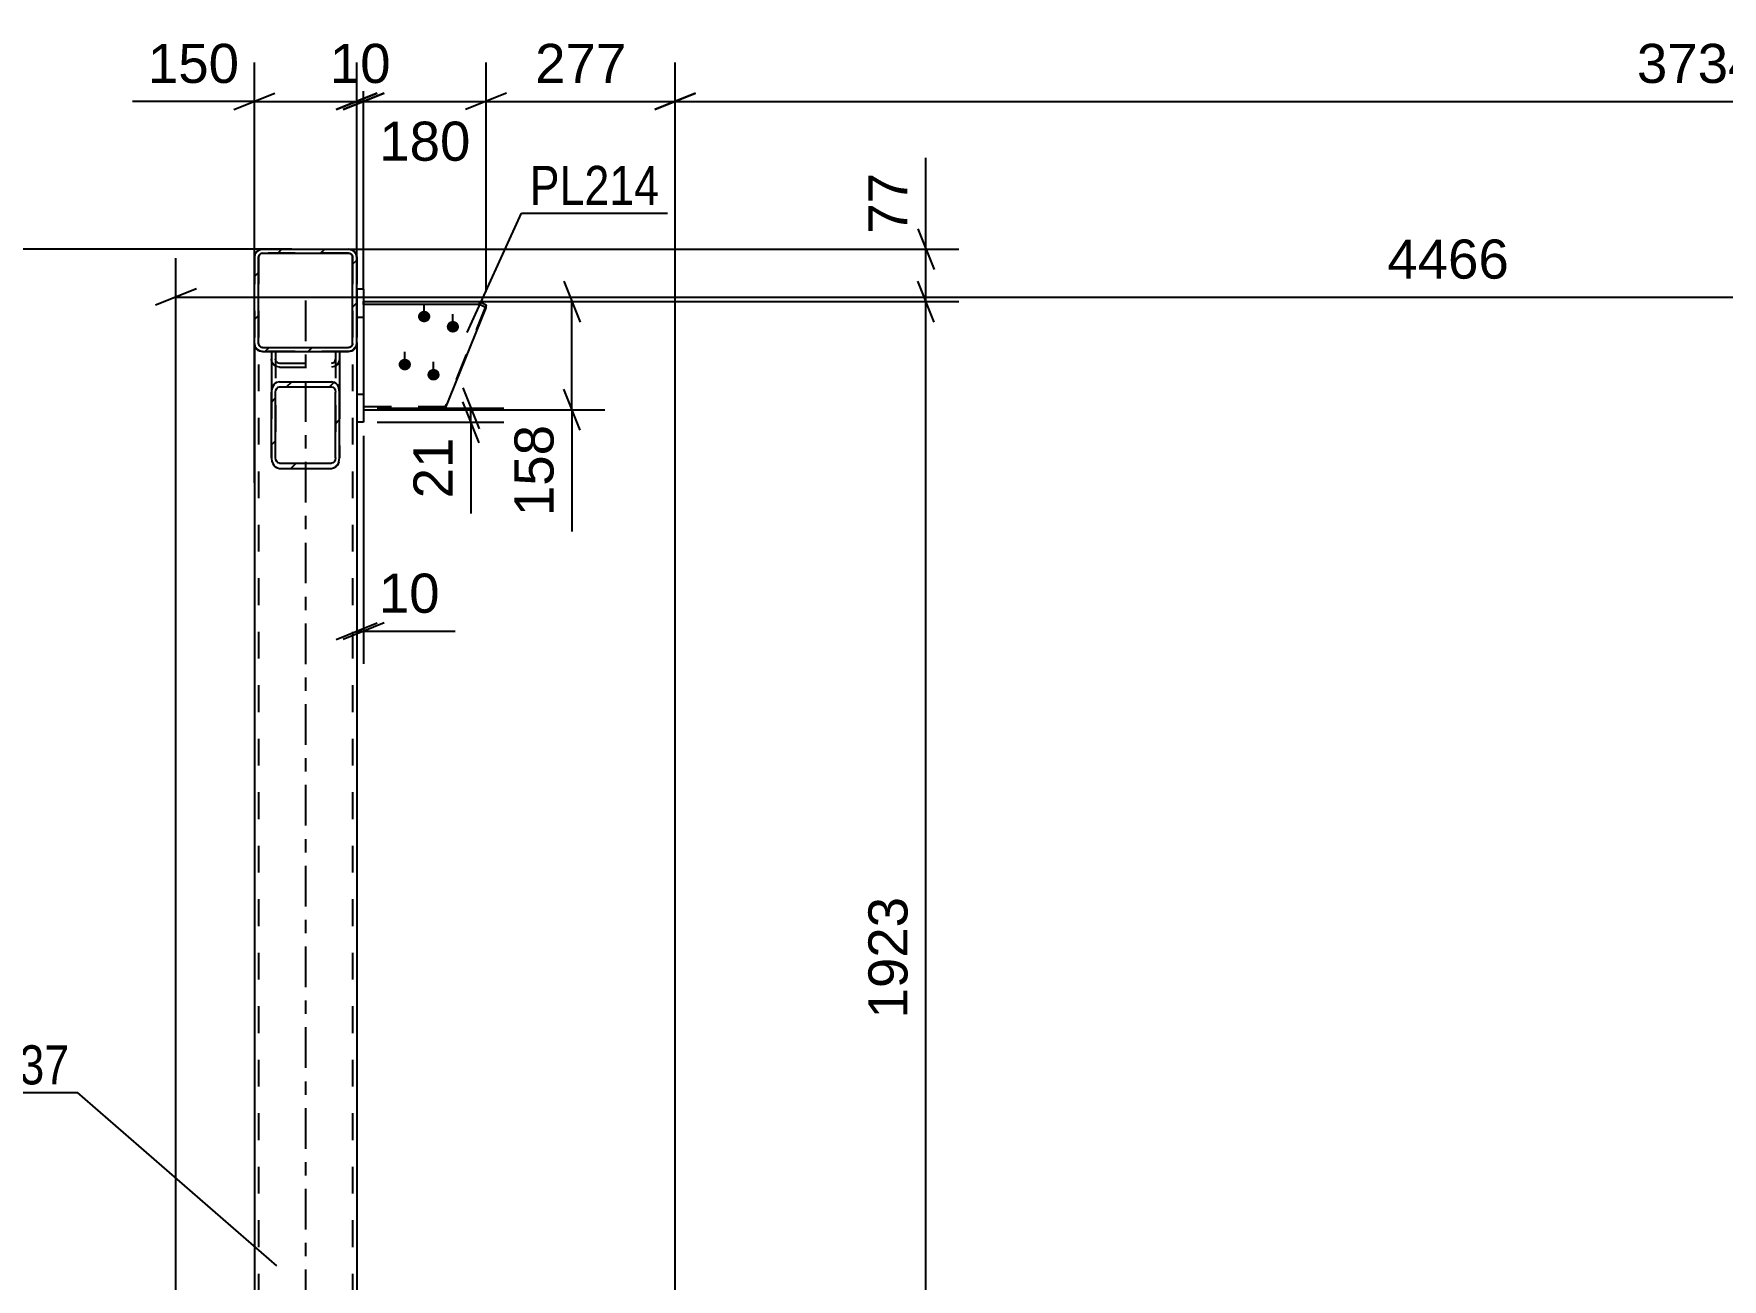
# Model space of a CAD drawing. Header units: millimetres. Extents: x 0 to 1189, y 0 to 841.
# Drawn here: x 139.9 to 263.6, y 157.9 to 249.1 of the extents above; entities that cross this region are included whole.
import ezdxf

# ---------------------------------------------------------------- set-up
doc = ezdxf.new("R2010")
doc.units = ezdxf.units.MM
doc.linetypes.add('DXK_LINE_DOT2', pattern=[3.9198, 1.9599, -1.9599])
doc.linetypes.add('DXK_LINE_DOT3', pattern=[5.9187, 2.979, -0.9799, 0.9799, -0.9799])
doc.styles.add('Arial', font='arial.ttf', dxfattribs={"height": 0.2})
doc.styles.add('Arial Narrow', font='ARIALN.TTF', dxfattribs={"height": 0.2})

# ---------------------------------------------------------------- blocks, each defined once
blk = doc.blocks.new('Part-348435271-4168 - 4157')
at = {"color": 7, "linetype": 'DXK_LINE_DOT2'}
for p, q in [((156.11, 232.97), (156.07, 232.74)), ((156.07, 232.74), (156.07, 226.44)), ((156.24, 233.17), (156.11, 232.97)), ((156.44, 233.3), (156.24, 233.17)), ((156.37, 232.74), (156.39, 232.86)), ((156.37, 232.74), (156.37, 133.34)), ((156.39, 232.86), (156.46, 232.95)), ((156.67, 233.34), (156.44, 233.3)), ((156.46, 232.95), (156.55, 233.02)), ((156.55, 233.02), (156.67, 233.04)), ((156.67, 233.34), (162.97, 233.34)), ((156.67, 233.04), (162.97, 233.04)), ((163.2, 233.3), (162.97, 233.34)), ((162.97, 233.04), (163.08, 233.02)), ((163.08, 233.02), (163.18, 232.95)), ((163.18, 232.95), (163.25, 232.86)), ((163.39, 233.17), (163.2, 233.3)), ((163.25, 232.86), (163.27, 232.74)), ((163.27, 232.74), (163.27, 133.34)), ((163.52, 232.97), (163.39, 233.17)), ((163.57, 232.74), (163.52, 232.97)), ((163.57, 232.74), (163.57, 226.44)), ((156.07, 226.44), (156.11, 226.21)), ((156.39, 226.33), (156.37, 226.44)), ((163.27, 226.44), (163.25, 226.33)), ((163.52, 226.21), (163.57, 226.44)), ((156.11, 226.21), (156.24, 226.02)), ((156.24, 226.02), (156.44, 225.89)), ((156.46, 226.23), (156.39, 226.33)), ((156.44, 225.89), (156.67, 225.84)), ((156.55, 226.16), (156.46, 226.23)), ((156.67, 226.14), (156.55, 226.16)), ((156.67, 226.14), (162.97, 226.14)), ((162.97, 225.84), (156.67, 225.84)), ((163.08, 226.16), (162.97, 226.14)), ((162.97, 225.84), (163.2, 225.89)), ((163.18, 226.23), (163.08, 226.16)), ((163.25, 226.33), (163.18, 226.23)), ((163.2, 225.89), (163.39, 226.02)), ((163.39, 226.02), (163.52, 226.21)), ((156.07, 133.34), (163.57, 133.34))]:
    blk.add_line(p, q, dxfattribs=at)
at = {"color": 7, "linetype": 'DXK_LINE_DOT3'}
blk.add_line((159.82, 229.59), (159.82, 133.34), dxfattribs=at)
at = {"color": 2, "linetype": 'Continuous'}
for p, q in [((156.07, 226.44), (156.07, 133.34)), ((163.57, 226.44), (163.57, 133.34))]:
    blk.add_line(p, q, dxfattribs=at)
blk = doc.blocks.new('Part-348435271-4274 - 4157')
at = {"color": 2, "linetype": 'Continuous'}
for p, q in [((164.07, 230.42), (163.57, 230.42)), ((164.07, 230.42), (164.07, 220.66)), ((163.57, 228.37), (164.07, 228.37)), ((164.07, 220.66), (163.57, 220.66))]:
    blk.add_line(p, q, dxfattribs=at)
at = {"color": 7, "linetype": 'DXK_LINE_DOT2'}
for p, q in [((163.57, 230.42), (163.57, 220.66)), ((163.57, 222.71), (164.07, 222.71))]:
    blk.add_line(p, q, dxfattribs=at)
blk = doc.blocks.new('Part-348435271-4275 - 4157')
at = {"linetype": 'Continuous'}
h = blk.add_hatch(dxfattribs=at)
h.set_pattern_fill('', scale=0.7, style=0, pattern_type=0)
h.set_pattern_definition([(45, (161.9487, 217.3397), (-1.57154, 1.57154), [])])
h.paths.add_polyline_path([(161.72, 217.28), (161.95, 217.34), (162.14, 217.5), (162.27, 217.75), (162.32, 218.04), (162.32, 222.87), (162.27, 223.16), (162.14, 223.41), (161.95, 223.57), (161.72, 223.63), (157.92, 223.63), (157.69, 223.57), (157.49, 223.41), (157.36, 223.16), (157.32, 222.87), (157.32, 218.04), (157.36, 217.75), (157.49, 217.5), (157.69, 217.34), (157.92, 217.28)])
h.paths.add_polyline_path([(157.8, 217.69), (157.71, 217.77), (157.64, 217.9), (157.62, 218.04), (157.62, 222.87), (157.64, 223.01), (157.71, 223.14), (157.8, 223.22), (157.92, 223.25), (161.72, 223.25), (161.83, 223.22), (161.93, 223.14), (162, 223.01), (162.02, 222.87), (162.02, 218.04), (162, 217.9), (161.93, 217.77), (161.83, 217.69), (161.72, 217.66), (157.92, 217.66)])
at = {"color": 2, "linetype": 'Continuous'}
for p, q in [((157.32, 225.84), (157.32, 222.87)), ((162.32, 225.84), (162.32, 222.87)), ((157.36, 223.16), (157.32, 222.87)), ((157.32, 218.04), (157.32, 222.87)), ((157.62, 222.87), (157.64, 223.01)), ((157.62, 218.04), (157.62, 222.87)), ((157.64, 223.01), (157.71, 223.14)), ((157.92, 223.63), (157.69, 223.57)), ((157.71, 223.14), (157.8, 223.22)), ((157.8, 223.22), (157.92, 223.25)), ((157.92, 223.63), (161.72, 223.63)), ((157.92, 223.25), (161.72, 223.25)), ((161.95, 223.57), (161.72, 223.63)), ((161.72, 223.25), (161.83, 223.22)), ((161.83, 223.22), (161.93, 223.14)), ((161.93, 223.14), (162, 223.01)), ((162, 223.01), (162.02, 222.87)), ((162.02, 218.04), (162.02, 222.87)), ((162.32, 222.87), (162.27, 223.16)), ((162.32, 218.04), (162.32, 222.87)), ((157.32, 218.04), (157.36, 217.75)), ((157.64, 217.9), (157.62, 218.04)), ((157.71, 217.77), (157.64, 217.9)), ((157.8, 217.69), (157.71, 217.77)), ((161.93, 217.77), (161.83, 217.69)), ((162, 217.9), (161.93, 217.77)), ((162.02, 218.04), (162, 217.9)), ((162.27, 217.75), (162.32, 218.04)), ((157.69, 217.34), (157.92, 217.28)), ((157.92, 217.66), (157.8, 217.69)), ((157.92, 217.66), (161.72, 217.66)), ((157.92, 217.28), (161.72, 217.28)), ((161.83, 217.69), (161.72, 217.66)), ((161.72, 217.28), (161.95, 217.34))]:
    blk.add_line(p, q, dxfattribs=at)
at = {"color": 7, "linetype": 'DXK_LINE_DOT2'}
for p, q in [((157.32, 225.84), (162.32, 225.84)), ((157.36, 225.06), (157.32, 225.28)), ((157.62, 225.84), (157.62, 218.04)), ((157.64, 225.17), (157.62, 225.28)), ((157.69, 225.1), (157.64, 225.17)), ((161.93, 225.07), (162, 225.17)), ((162, 225.17), (162.02, 225.28)), ((162.02, 225.84), (162.02, 218.04)), ((162.32, 225.28), (162.27, 225.06)), ((157.49, 224.86), (157.36, 225.06)), ((157.69, 224.74), (157.49, 224.86)), ((157.71, 225.07), (157.69, 225.1)), ((157.92, 224.69), (157.69, 224.74)), ((157.71, 225.07), (157.8, 225.01)), ((157.8, 225.01), (157.92, 224.99)), ((157.92, 224.99), (161.72, 224.99)), ((157.92, 224.69), (161.72, 224.69)), ((161.72, 224.99), (161.83, 225.01)), ((161.95, 224.74), (161.72, 224.69)), ((161.83, 225.01), (161.93, 225.07)), ((162.14, 224.86), (161.95, 224.74)), ((162.27, 225.06), (162.14, 224.86)), ((157.32, 222.87), (157.32, 218.04)), ((162.32, 222.87), (162.32, 218.04))]:
    blk.add_line(p, q, dxfattribs=at)
at = {"color": 2, "linetype": 'Continuous'}
for centre, start, end in [((158.04, 222.96), 119.8414, 163.7091), ((161.6, 222.96), 16.2909, 60.1586), ((158.04, 217.95), 196.2909, 240.1586), ((161.6, 217.95), 299.8414, 343.7091)]:
    blk.add_arc(centre, 0.702, start, end, dxfattribs=at)
blk = doc.blocks.new('Part-348435271-4280 - 4157')
at = {"linetype": 'Continuous'}
h = blk.add_hatch(dxfattribs=at)
h.set_pattern_fill('', scale=0.7, style=0, pattern_type=0)
h.set_pattern_definition([(45, (163.1987, 225.887), (-1.57154, 1.57154), [])])
h.paths.add_polyline_path([(162.97, 225.84), (163.2, 225.89), (163.39, 226.02), (163.52, 226.21), (163.57, 226.44), (163.57, 232.74), (163.52, 232.97), (163.39, 233.17), (163.2, 233.3), (162.97, 233.34), (156.67, 233.34), (156.44, 233.3), (156.24, 233.17), (156.11, 232.97), (156.07, 232.74), (156.07, 226.44), (156.11, 226.21), (156.24, 226.02), (156.44, 225.89), (156.67, 225.84)])
h.paths.add_polyline_path([(156.55, 226.16), (156.46, 226.23), (156.39, 226.33), (156.37, 226.44), (156.37, 232.74), (156.39, 232.86), (156.46, 232.95), (156.55, 233.02), (156.67, 233.04), (162.97, 233.04), (163.08, 233.02), (163.18, 232.95), (163.25, 232.86), (163.27, 232.74), (163.27, 226.44), (163.25, 226.33), (163.18, 226.23), (163.08, 226.16), (162.97, 226.14), (156.67, 226.14)])
at = {"color": 7, "linetype": 'DXK_LINE_DOT2'}
for p, q in [((156.07, 232.74), (156.11, 232.97)), ((156.07, 226.44), (156.07, 232.74)), ((156.11, 232.97), (156.24, 233.17)), ((156.24, 233.17), (156.44, 233.3)), ((156.39, 232.86), (156.37, 232.74)), ((156.37, 226.44), (156.37, 232.74)), ((156.46, 232.95), (156.39, 232.86)), ((156.44, 233.3), (156.67, 233.34)), ((156.55, 233.02), (156.46, 232.95)), ((156.67, 233.04), (156.55, 233.02)), ((156.67, 233.34), (162.97, 233.34)), ((162.97, 233.04), (156.67, 233.04)), ((162.97, 233.34), (163.2, 233.3)), ((163.08, 233.02), (162.97, 233.04)), ((163.18, 232.95), (163.08, 233.02)), ((163.25, 232.86), (163.18, 232.95)), ((163.2, 233.3), (163.39, 233.17)), ((163.27, 232.74), (163.25, 232.86)), ((163.27, 226.44), (163.27, 232.74)), ((163.39, 233.17), (163.52, 232.97)), ((163.52, 232.97), (163.57, 232.74)), ((163.57, 232.74), (163.57, 226.44)), ((156.11, 226.21), (156.07, 226.44)), ((156.37, 226.44), (156.39, 226.33)), ((163.25, 226.33), (163.27, 226.44)), ((163.57, 226.44), (163.52, 226.21)), ((156.24, 226.02), (156.11, 226.21)), ((156.44, 225.89), (156.24, 226.02)), ((156.39, 226.33), (156.46, 226.23)), ((156.67, 225.84), (156.44, 225.89)), ((156.46, 226.23), (156.55, 226.16)), ((156.55, 226.16), (156.67, 226.14)), ((156.67, 226.14), (162.97, 226.14)), ((162.97, 225.84), (156.67, 225.84)), ((162.97, 226.14), (163.08, 226.16)), ((163.2, 225.89), (162.97, 225.84)), ((163.08, 226.16), (163.18, 226.23)), ((163.18, 226.23), (163.25, 226.33)), ((163.39, 226.02), (163.2, 225.89)), ((163.52, 226.21), (163.39, 226.02))]:
    blk.add_line(p, q, dxfattribs=at)
at = {"color": 2, "linetype": 'Continuous'}
for p, q in [((156.11, 232.97), (156.07, 232.74)), ((156.07, 226.44), (156.07, 232.74)), ((156.37, 232.74), (156.39, 232.86)), ((156.37, 226.44), (156.37, 232.74)), ((156.39, 232.86), (156.46, 232.95)), ((156.67, 233.34), (156.44, 233.3)), ((156.46, 232.95), (156.55, 233.02)), ((156.55, 233.02), (156.67, 233.04)), ((156.67, 233.34), (162.97, 233.34)), ((156.67, 233.04), (162.97, 233.04)), ((163.2, 233.3), (162.97, 233.34)), ((162.97, 233.04), (163.08, 233.02)), ((163.08, 233.02), (163.18, 232.95)), ((163.18, 232.95), (163.25, 232.86)), ((163.25, 232.86), (163.27, 232.74)), ((163.27, 226.44), (163.27, 232.74)), ((163.57, 232.74), (163.52, 232.97)), ((163.57, 226.44), (163.57, 232.74)), ((156.07, 226.44), (156.11, 226.21)), ((156.39, 226.33), (156.37, 226.44)), ((163.27, 226.44), (163.25, 226.33)), ((163.52, 226.21), (163.57, 226.44)), ((156.46, 226.23), (156.39, 226.33)), ((156.44, 225.89), (156.67, 225.84)), ((156.55, 226.16), (156.46, 226.23)), ((156.67, 226.14), (156.55, 226.16)), ((156.67, 226.14), (162.97, 226.14)), ((156.67, 225.84), (162.97, 225.84)), ((163.08, 226.16), (162.97, 226.14)), ((162.97, 225.84), (163.2, 225.89)), ((163.18, 226.23), (163.08, 226.16)), ((163.25, 226.33), (163.18, 226.23))]:
    blk.add_line(p, q, dxfattribs=at)
for centre, start, end in [((156.67, 232.74), 112.5, 157.5), ((162.97, 232.74), 22.5, 67.5), ((156.67, 226.44), 202.5, 247.5), ((162.97, 226.44), 292.5, 337.5)]:
    blk.add_arc(centre, 0.6, start, end, dxfattribs=at)
blk = doc.blocks.new('Part-348435271-4313 - 4157')
at = {"color": 2, "linetype": 'Continuous'}
for p, q in [((164.07, 229.29), (164.07, 229.5)), ((164.07, 229.5), (172.57, 229.5)), ((172.57, 229.29), (164.07, 229.29)), ((170.03, 221.58), (173.05, 229.05)), ((172.57, 229.29), (172.57, 229.5)), ((172.57, 229.5), (173.05, 229.25)), ((173.05, 229.05), (172.57, 229.29)), ((173.05, 229.05), (173.05, 229.25)), ((164.07, 221.58), (170.03, 221.58))]:
    blk.add_line(p, q, dxfattribs=at)
at = {"color": 7, "linetype": 'DXK_LINE_DOT2'}
for p, q in [((164.07, 229.29), (164.07, 221.58)), ((173.05, 229.25), (170.03, 221.78)), ((170.03, 221.78), (164.07, 221.78)), ((170.03, 221.58), (170.03, 221.78))]:
    blk.add_line(p, q, dxfattribs=at)
blk = doc.blocks.new('Bolt-348435271-4314 - 4157')
at = {"linetype": 'Continuous'}
for points in [[(168.51, 228.83), (168.6, 228.82), (168.69, 228.79), (168.77, 228.75), (168.84, 228.69), (168.9, 228.61), (168.94, 228.53), (168.96, 228.45), (168.96, 228.36), (168.94, 228.27), (168.9, 228.19), (168.84, 228.12), (168.77, 228.06), (168.69, 228.02), (168.6, 227.99), (168.51, 227.98), (168.42, 227.99), (168.33, 228.02), (168.25, 228.06), (168.18, 228.12), (168.12, 228.19), (168.08, 228.27), (168.06, 228.36), (168.06, 228.45), (168.08, 228.53), (168.12, 228.61), (168.18, 228.69), (168.25, 228.75), (168.33, 228.79), (168.42, 228.82)], [(170.61, 228.08), (170.71, 228.07), (170.8, 228.04), (170.88, 228), (170.95, 227.94), (171, 227.86), (171.04, 227.78), (171.06, 227.7), (171.06, 227.61), (171.04, 227.52), (171, 227.44), (170.95, 227.37), (170.88, 227.31), (170.8, 227.27), (170.71, 227.24), (170.61, 227.23), (170.52, 227.24), (170.43, 227.27), (170.35, 227.31), (170.28, 227.37), (170.22, 227.44), (170.19, 227.52), (170.17, 227.61), (170.17, 227.7), (170.19, 227.78), (170.22, 227.86), (170.28, 227.94), (170.35, 228), (170.43, 228.04), (170.52, 228.07)], [(167.09, 225.31), (167.19, 225.3), (167.28, 225.27), (167.36, 225.23), (167.43, 225.17), (167.48, 225.1), (167.52, 225.02), (167.54, 224.93), (167.54, 224.84), (167.52, 224.76), (167.48, 224.68), (167.43, 224.61), (167.36, 224.55), (167.28, 224.5), (167.19, 224.47), (167.09, 224.47), (167, 224.47), (166.91, 224.5), (166.83, 224.55), (166.76, 224.61), (166.7, 224.68), (166.66, 224.76), (166.64, 224.84), (166.64, 224.93), (166.66, 225.02), (166.7, 225.1), (166.76, 225.17), (166.83, 225.23), (166.91, 225.27), (167, 225.3)], [(169.2, 224.56), (169.29, 224.55), (169.38, 224.53), (169.46, 224.48), (169.53, 224.42), (169.59, 224.35), (169.62, 224.27), (169.64, 224.18), (169.64, 224.09), (169.62, 224.01), (169.59, 223.93), (169.53, 223.86), (169.46, 223.8), (169.38, 223.75), (169.29, 223.73), (169.2, 223.72), (169.1, 223.73), (169.01, 223.75), (168.93, 223.8), (168.86, 223.86), (168.81, 223.93), (168.77, 224.01), (168.75, 224.09), (168.75, 224.18), (168.77, 224.27), (168.81, 224.35), (168.86, 224.42), (168.93, 224.48), (169.01, 224.53), (169.1, 224.55)]]:
    blk.add_hatch(color=1, dxfattribs=at).paths.add_polyline_path(points)
at = {"color": 1, "linetype": 'Continuous'}
for p, q in [((168.51, 228.06), (168.51, 229.34)), ((170.61, 227.31), (170.61, 228.59)), ((167.09, 224.55), (167.09, 225.83)), ((169.2, 223.8), (169.2, 225.08))]:
    blk.add_line(p, q, dxfattribs=at)
blk = doc.blocks.new('StraightDimension-348435271-10853 - 4157')
at = {"color": 7, "linetype": 'Continuous'}
for p, q in [((186.9, 142.7), (186.9, 247.02)), ((188.4, 244.77), (185.4, 243.57)), ((186.9, 244.17), (336.72, 244.17))]:
    blk.add_line(p, q, dxfattribs=at)
at = {"color": 0}
blk.add_wipeout([(266.86, 244.92), (266.86, 249.12), (256.76, 249.12), (256.76, 244.92)], dxfattribs=at)
at = {"color": 3, "style": 'Arial'}
blk.add_text('3734', height=2.865, dxfattribs=at).set_placement((257.36, 245.52))
blk = doc.blocks.new('StraightDimension-348435271-10854 - 4157')
at = {"color": 7, "linetype": 'Continuous'}
for p, q in [((173.05, 230.25), (173.05, 247.02)), ((186.9, 142.7), (186.9, 247.02)), ((174.55, 244.77), (171.55, 243.57)), ((173.05, 244.17), (186.9, 244.17)), ((185.4, 243.57), (188.4, 244.77))]:
    blk.add_line(p, q, dxfattribs=at)
at = {"color": 0}
blk.add_wipeout([(183.91, 244.92), (183.91, 249.12), (176.04, 249.12), (176.04, 244.92)], dxfattribs=at)
at = {"color": 3, "style": 'Arial'}
blk.add_text('277', height=2.865, dxfattribs=at).set_placement((176.64, 245.52))
blk = doc.blocks.new('StraightDimension-348435271-10855 - 4157')
at = {"color": 7, "linetype": 'Continuous'}
for p, q in [((164.07, 230.39), (164.07, 246.57)), ((173.05, 230.25), (173.05, 246.57)), ((162.57, 243.57), (165.57, 244.77)), ((164.07, 244.17), (173.05, 244.17)), ((174.55, 244.77), (171.55, 243.57))]:
    blk.add_line(p, q, dxfattribs=at)
at = {"color": 0}
blk.add_wipeout([(172.49, 239.22), (172.49, 243.42), (164.62, 243.42), (164.62, 239.22)], dxfattribs=at)
at = {"color": 3, "style": 'Arial'}
blk.add_text('180', height=2.865, dxfattribs=at).set_placement((165.22, 239.82))
blk = doc.blocks.new('StraightDimension-348435271-10856 - 4157')
at = {"color": 7, "linetype": 'Continuous'}
for p, q in [((163.57, 231.42), (163.57, 247.02)), ((164.07, 230.39), (164.07, 247.02)), ((162.07, 243.57), (165.07, 244.77)), ((165.57, 244.77), (162.57, 243.57)), ((163.57, 244.17), (164.07, 244.17))]:
    blk.add_line(p, q, dxfattribs=at)
at = {"color": 0}
blk.add_wipeout([(166.64, 244.92), (166.64, 249.12), (161, 249.12), (161, 244.92)], dxfattribs=at)
at = {"color": 3, "style": 'Arial'}
blk.add_text('10', height=2.865, dxfattribs=at).set_placement((161.6, 245.52))
blk = doc.blocks.new('StraightDimension-348435271-10857 - 4157')
at = {"color": 7, "linetype": 'Continuous'}
for p, q in [((156.07, 216.21), (156.07, 247.02)), ((163.57, 231.42), (163.57, 247.02)), ((156.07, 244.17), (147.15, 244.17)), ((156.07, 244.17), (147.15, 244.17)), ((154.57, 243.57), (157.57, 244.77)), ((156.07, 244.17), (163.57, 244.17)), ((165.07, 244.77), (162.07, 243.57))]:
    blk.add_line(p, q, dxfattribs=at)
at = {"color": 0}
blk.add_wipeout([(155.54, 244.92), (155.54, 249.12), (147.67, 249.12), (147.67, 244.92)], dxfattribs=at)
at = {"color": 3, "style": 'Arial'}
blk.add_text('150', height=2.865, dxfattribs=at).set_placement((148.27, 245.52))
blk = doc.blocks.new('StraightDimension-348435271-10934 - 4157')
at = {"color": 7, "linetype": 'Continuous'}
for p, q in [((150.32, 114.78), (150.32, 232.68)), ((151.82, 230.43), (148.82, 229.23)), ((150.32, 229.83), (336.72, 229.83))]:
    blk.add_line(p, q, dxfattribs=at)
at = {"color": 0}
blk.add_wipeout([(248.57, 230.58), (248.57, 234.78), (238.47, 234.78), (238.47, 230.58)], dxfattribs=at)
at = {"color": 3, "style": 'Arial'}
blk.add_text('4466', height=2.865, dxfattribs=at).set_placement((239.07, 231.18))
blk = doc.blocks.new('StraightDimension-348435271-10984 - 4157')
at = {"color": 7, "linetype": 'Continuous'}
for p, q in [((130.17, 231.84), (128.97, 234.84)), ((158.82, 233.34), (126.72, 233.34)), ((129.57, 106.34), (129.57, 233.34)), ((128.97, 107.84), (130.17, 104.84)), ((150.61, 106.34), (126.72, 106.34))]:
    blk.add_line(p, q, dxfattribs=at)
at = {"color": 0}
blk.add_wipeout([(128.82, 174.89), (124.62, 174.89), (124.62, 164.79), (128.82, 164.79)], dxfattribs=at)
at = {"color": 3, "style": 'Arial'}
blk.add_text('2540', height=2.865, rotation=90.0002, dxfattribs=at).set_placement((128.22, 165.39))
blk = doc.blocks.new('StraightDimension-348435271-11803 - 4157')
at = {"color": 7, "linetype": 'Continuous'}
for p, q in [((205.27, 233.34), (205.27, 240.04)), ((205.27, 233.34), (205.27, 240.04)), ((204.67, 234.84), (205.87, 231.84)), ((163.07, 233.34), (207.67, 233.34)), ((205.27, 229.5), (205.27, 233.34)), ((205.87, 228), (204.67, 231)), ((171.95, 229.5), (207.67, 229.5))]:
    blk.add_line(p, q, dxfattribs=at)
at = {"color": 0}
blk.add_wipeout([(204.52, 239.51), (200.32, 239.51), (200.32, 233.87), (204.52, 233.87)], dxfattribs=at)
at = {"color": 3, "style": 'Arial'}
blk.add_text('77', height=2.865, rotation=90.0002, dxfattribs=at).set_placement((203.92, 234.47))
blk = doc.blocks.new('StraightDimension-348435271-11804 - 4157')
at = {"color": 7, "linetype": 'Continuous'}
for p, q in [((205.87, 228), (204.67, 231)), ((171.95, 229.5), (207.67, 229.5)), ((205.27, 133.34), (205.27, 229.5)), ((204.67, 134.84), (205.87, 131.84)), ((164.57, 133.34), (207.67, 133.34))]:
    blk.add_line(p, q, dxfattribs=at)
at = {"color": 0}
blk.add_wipeout([(204.52, 186.47), (200.32, 186.47), (200.32, 176.37), (204.52, 176.37)], dxfattribs=at)
at = {"color": 3, "style": 'Arial'}
blk.add_text('1923', height=2.865, rotation=90.0002, dxfattribs=at).set_placement((203.92, 176.97))
blk = doc.blocks.new('StraightDimension-348435271-11832 - 4157')
at = {"color": 7, "linetype": 'Continuous'}
for p, q in [((178.74, 231), (179.94, 228)), ((169.84, 229.5), (181.74, 229.5)), ((179.34, 221.58), (179.34, 229.5)), ((179.94, 220.08), (178.74, 223.08)), ((167.21, 221.58), (181.74, 221.58)), ((179.34, 221.58), (179.34, 212.66)), ((179.34, 221.58), (179.34, 212.66))]:
    blk.add_line(p, q, dxfattribs=at)
at = {"color": 0}
blk.add_wipeout([(178.59, 221.05), (174.39, 221.05), (174.39, 213.18), (178.59, 213.18)], dxfattribs=at)
at = {"color": 3, "style": 'Arial'}
blk.add_text('158', height=2.865, rotation=90.0002, dxfattribs=at).set_placement((177.99, 213.78))
blk = doc.blocks.new('StraightDimension-348435271-11840 - 4157')
at = {"color": 7, "linetype": 'Continuous'}
for p, q in [((163.57, 219.66), (163.57, 202.95)), ((164.07, 219.66), (164.07, 202.95)), ((162.07, 204.75), (165.07, 205.95)), ((165.57, 205.95), (162.57, 204.75)), ((163.57, 205.35), (164.07, 205.35)), ((164.07, 205.35), (170.77, 205.35)), ((164.07, 205.35), (170.77, 205.35))]:
    blk.add_line(p, q, dxfattribs=at)
at = {"color": 0}
blk.add_wipeout([(170.24, 206.1), (170.24, 210.3), (164.59, 210.3), (164.59, 206.1)], dxfattribs=at)
at = {"color": 3, "style": 'Arial'}
blk.add_text('10', height=2.865, dxfattribs=at).set_placement((165.19, 206.7))
blk = doc.blocks.new('StraightDimension-348435271-11850 - 4157')
at = {"color": 7, "linetype": 'Continuous'}
for p, q in [((171.34, 223.18), (172.54, 220.18)), ((165.07, 221.68), (174.34, 221.68)), ((172.54, 219.16), (171.34, 222.16)), ((171.94, 220.66), (171.94, 221.68)), ((165.07, 220.66), (174.34, 220.66)), ((171.94, 220.66), (171.94, 213.96)), ((171.94, 220.66), (171.94, 213.96))]:
    blk.add_line(p, q, dxfattribs=at)
at = {"color": 0}
blk.add_wipeout([(171.19, 220.13), (166.99, 220.13), (166.99, 214.48), (171.19, 214.48)], dxfattribs=at)
at = {"color": 3, "style": 'Arial'}
blk.add_text('21', height=2.865, rotation=90.0002, dxfattribs=at).set_placement((170.59, 215.08))
blk = doc.blocks.new('Mark-348435271-4164 - 4157')
at = {"color": 0}
blk.add_wipeout([(142.52, 172.14), (142.52, 175.14), (134.3, 175.14), (134.3, 172.14)], dxfattribs=at)
blk.add_wipeout([(142.52, 172.14), (142.52, 175.14), (134.3, 175.14), (134.3, 172.14)], dxfattribs=at)
at = {"color": 30, "linetype": 'Continuous'}
for p in [(133.7, 171.54), (157.72, 158.85)]:
    blk.add_line(p, (143.12, 171.54), dxfattribs=at)
at = {"color": 3, "style": 'Arial Narrow'}
blk.add_text('BC37', height=2.863, dxfattribs=at).set_placement((134.3, 172.14))
blk = doc.blocks.new('Mark-348435271-4309 - 4157')
at = {"color": 0}
blk.add_wipeout([(185.74, 236.58), (185.74, 239.58), (176.24, 239.58), (176.24, 236.58)], dxfattribs=at)
blk.add_wipeout([(185.74, 236.58), (185.74, 239.58), (176.24, 239.58), (176.24, 236.58)], dxfattribs=at)
at = {"color": 30, "linetype": 'Continuous'}
for p, q in [((171.67, 227.23), (175.64, 235.98)), ((175.64, 235.98), (186.34, 235.98))]:
    blk.add_line(p, q, dxfattribs=at)
at = {"color": 3, "style": 'Arial Narrow'}
blk.add_text('PL214', height=2.863, dxfattribs=at).set_placement((176.24, 236.58))

msp = doc.modelspace()

# ---------------------------------------------------------------- block references
for name in ['StraightDimension-348435271-10853 - 4157', 'Part-348435271-4168 - 4157', 'Part-348435271-4280 - 4157', 'Part-348435271-4274 - 4157', 'Part-348435271-4313 - 4157', 'Bolt-348435271-4314 - 4157', 'Part-348435271-4275 - 4157']:
    msp.add_blockref(name, (0, 0))

# ---------------------------------------------------------------- next in the draw order: block references
msp.add_blockref('StraightDimension-348435271-10854 - 4157', (0, 0))

# ---------------------------------------------------------------- next in the draw order: block references
msp.add_blockref('StraightDimension-348435271-10855 - 4157', (0, 0))

# ---------------------------------------------------------------- next in the draw order: block references
msp.add_blockref('StraightDimension-348435271-10856 - 4157', (0, 0))

# ---------------------------------------------------------------- next in the draw order: block references
msp.add_blockref('StraightDimension-348435271-10857 - 4157', (0, 0))

# ---------------------------------------------------------------- next in the draw order: block references
msp.add_blockref('StraightDimension-348435271-10934 - 4157', (0, 0))

# ---------------------------------------------------------------- next in the draw order: block references
for name in ['StraightDimension-348435271-11803 - 4157', 'StraightDimension-348435271-10984 - 4157']:
    msp.add_blockref(name, (0, 0))

# ---------------------------------------------------------------- next in the draw order: block references
for name in ['StraightDimension-348435271-11804 - 4157', 'Mark-348435271-4164 - 4157']:
    msp.add_blockref(name, (0, 0))

# ---------------------------------------------------------------- next in the draw order: block references
msp.add_blockref('StraightDimension-348435271-11832 - 4157', (0, 0))

# ---------------------------------------------------------------- next in the draw order: block references
for name in ['Mark-348435271-4309 - 4157', 'StraightDimension-348435271-11840 - 4157']:
    msp.add_blockref(name, (0, 0))

# ---------------------------------------------------------------- next in the draw order: block references
msp.add_blockref('StraightDimension-348435271-11850 - 4157', (0, 0))

doc.saveas('drawing.dxf')
